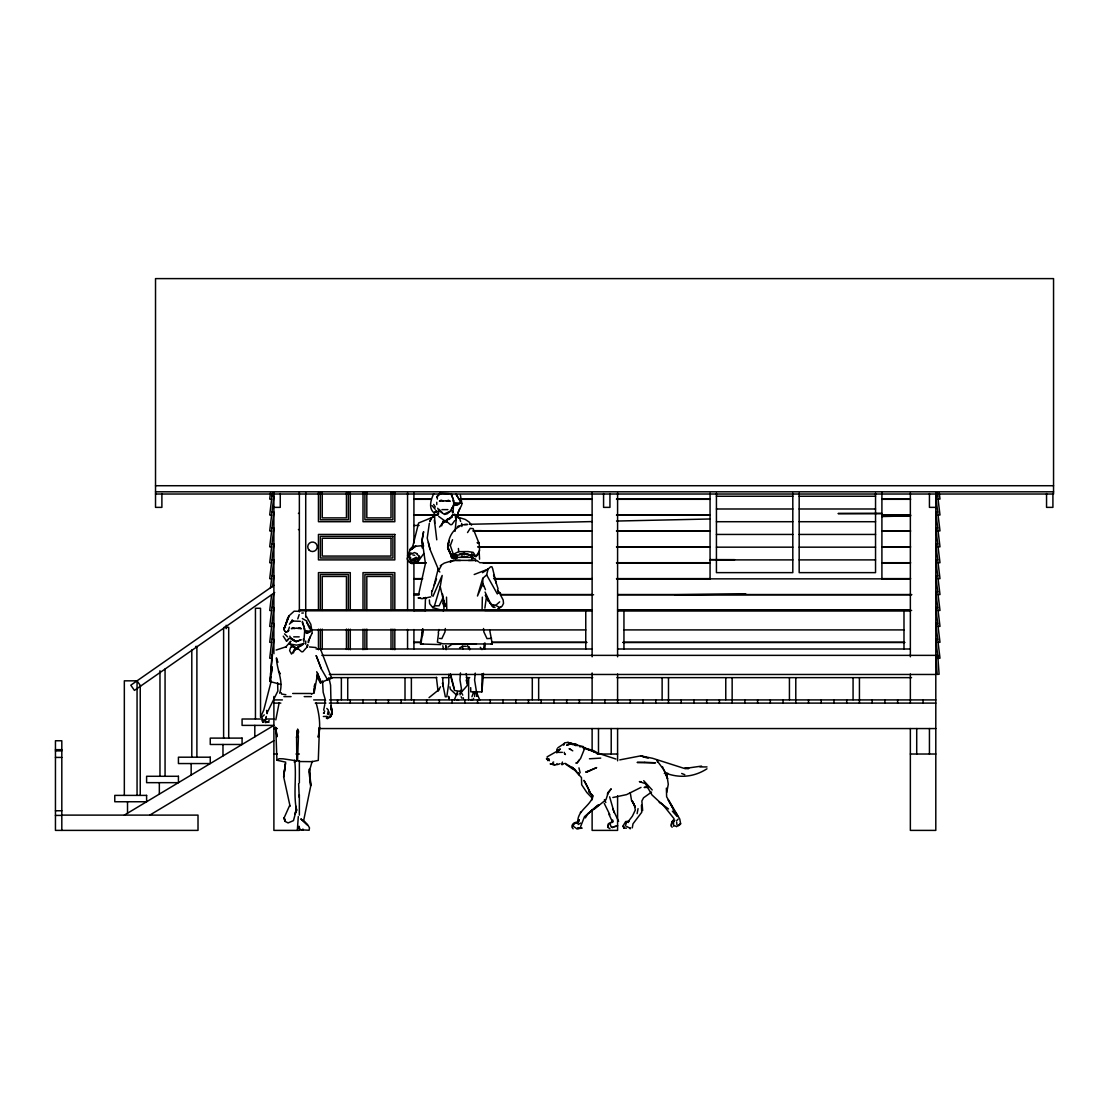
<?xml version="1.0" encoding="UTF-8"?>
<svg xmlns="http://www.w3.org/2000/svg" width="1109" height="1109" viewBox="0 0 1109 1109"><rect width="100%" height="100%" fill="white"/><g stroke="black" fill="none" stroke-linecap="round" stroke-linejoin="round"><path stroke-width="1.5" d="M322.539 680.981L323.163 692.238L325.547 700.583M630.259 792.796L631.548 800.518L635.374 807.116L632.116 800.753L634.168 804.455L635.332 810.027L632.38 816.182L628.332 821.436L625.726 821.492L623.175 825.664L623.84 827.952L626.391 828.215M470.687 687.649L470.771 691.822L481.847 691.905L482.11 673.69M431.664 595.45L431.706 590.737M482.082 610.116L482.346 597.127M298.626 783.703L299.222 797.399M429.377 599.941L429.654 603.712L432.843 607.663L440.384 609.825M474.527 691.697L474.638 696.563M294.162 762.022L296.824 760.871L296.588 737.679L297.614 729.07L298.515 732.162M314.249 688.301L314.11 692.862L311.463 694.137M425.08 610.671L425.482 597.432M298.363 733.049L298.446 730.623M316.148 703.051C319.295 714.113 321.042 725.924 318.214 737.263L319.475 727.171L318.297 760.4L312.17 761.661L300.289 761.536L297.586 760.414L298.404 736.709L297.572 730.942M297.364 829.962L298.293 816.571M302.923 828.991L302.882 830.17L301.274 830.156M612.515 822.504L612.639 819.995L612.265 821.755M471.672 557.91L471.907 553.239M432.94 596.365L442.172 575.46L440.218 586.619L444.861 606.443L445.056 603.296M483.496 673.371L481.847 691.905M310.284 636.621L308.136 642.582L308.801 642.097M270.596 674.272L271.996 655.225M423.666 545.878L422.21 547.874L421.933 540.291L423.596 531.655L422.155 540.291L425.426 563.538L418.911 593.176M460.471 672.927L459.958 679.734L461.885 691.628L454.44 690.463L450.185 674.272M417.76 559.296L417.83 558.465M294.634 760.206C296.755 776.896 293.15 793.892 296.588 810.582L294.855 814.075M323.676 710.148L324.771 704.562M297.129 731.081L296.588 737.679L297.184 730.97M459.861 508.407L457.546 514.437L458.253 513.509M563.719 745.165L564.564 742.85L567.794 742.434L573.866 744.014L571.385 743.654L566.907 745.096L571.385 743.654L575.821 743.917L577.803 745.719M304.809 628.692L303.866 641.972M286.053 632.407L283.724 629.524L283.876 627.722L285.457 627.417M453.941 500.381L452.929 512.899L452.749 511.554M429.335 523.379L427.228 538.101L429.862 548.997L438.443 569.499M445.333 628.512L445 631.922L441.853 638.618L439.497 638.396M475.262 673.108L474.597 679.997L476.551 692.266M421.531 545.711L412.77 546.626L410.275 548.789L407.169 558.853L408.486 561.528L411.841 563.622L415.515 562.984L418.634 559.421L419.133 556.385M269.889 680.718L272.454 654.906M422.598 635.637L423.097 630.633M299.194 614.58L297.767 618.891M455.023 531.35L456.492 517.39L456.159 515.435L454.607 514.146M460.055 694.941L460.582 690.255M270.762 679.734L271.123 676.518M271.497 673.302L272.246 666.856L269.778 681.481L280.965 684.447M328.832 714.681L329.151 711.95M270.471 492.756L269.709 499.064L271.608 499.3M272.37 492.978L269.709 514.978L271.608 515.214M270.471 588.214L273.895 559.893L271.996 559.671M271.622 594.646L269.709 610.449L271.608 610.671M272.564 586.869L273.895 575.807L271.996 575.585M273.701 593.301L269.709 626.363L271.608 626.585M421.254 642.194L422.862 628.928M475.553 691.559L476.981 696.313L477.341 693.513M438.554 633.1L437.403 642.125L442.796 643.816L492.313 644.01L489.707 630.134M275.808 719.88L279.121 702.954M285.263 764.434L283.668 776.868L290.101 806.354M440.703 644.606L420.519 643.996L422.571 628.997M484.883 608.134L486.227 598.347M451.28 555.401L448.119 547.43L448.882 540.79L447.606 547.222L451.28 555.401L456.811 556.455L457.005 555.082L453.331 554.292L451.28 555.401L451.377 557.078L452.112 558.021L456.049 556.496M287.855 631.617L289.435 627.098M452.112 558.021L447.953 548.664L448.577 544.588L448.119 547.43C447.911 539.196 451.529 531.197 458.71 526.817L461.677 524.862L467.568 524.446L464.477 524.515M479.559 559.213L479.254 553.225M265.536 719.921L265.994 717.301M455.91 558.673L456.451 555.623L461.691 554.167L467.416 554.126L471.256 555.581L472.988 558.257M632.269 827.882L633.003 823.807L641.737 812.273L641.432 805.176M410.524 557.148L410.898 560.807M314.291 686.79L314.817 683.948L314.11 692.862L317.562 674.022L316.661 676.24L320.376 682.894L323.163 681.813M637.107 813.632L638.063 808.613M666.717 792.478L668.283 784.271L666.856 774.747M608.439 823.599L607.704 827.272L609.936 828.686M279.648 693.208C283.932 681.176 276.695 669.878 276.432 657.873L277.929 662.281M572.937 826.482L574.171 823.627L577.844 822.684C576.874 810.734 589.766 806.631 592.968 796.401L588.851 791.535L592.941 795.721M485.257 643.165L484.106 648.779L484.397 643.137L484.883 648.807M271.289 680.829L263.79 710.01L260.878 716.594M327.502 714.251L328.389 710.148L326.836 708.457M608.065 826.607L608.744 823.571L612.404 821.7L608.855 814.172M434.09 585.178L438.291 568.612M438.263 632.629L438.984 629.482M561.639 764.087L562.443 762.049M482.734 578.371L482.914 583.653L477.466 596.018L482.734 578.371L486.643 574.919L488.043 569.153L490.525 566.865L491.855 566.754L492.618 568.515L496.208 583.237M443.295 611.004L443.988 608.134L442.63 598.347M471.214 700.153L471.408 699.377M473.765 691.614L471.935 696.757M265.425 719.88L266.312 716.456M263.415 722.347L264.067 719.893M293.455 652.979L294.675 648.654L298.03 648.585L301.579 651.759L302.854 651.759L305.571 648.613M412.77 546.626L412.091 548.997L418.606 522.991L433.397 516.96M612.542 822.185L612.75 821.45L610.019 823.474M312.211 761.273L309.037 772.114L309.647 777.229M441.673 525.888L442.99 521.41L446.622 521.424L450.448 524.654L451.834 524.612L454.759 520.592M432.843 607.663L434.478 605.819L440.218 586.619M625.407 825.983L626.238 823.252M323.98 713.267L324.674 710.994M467.541 532.57L470.216 528.355L473.127 528.633L479.033 543.341L477.12 542.703L478.852 542.495C479.629 547.347 480.641 553.266 475.969 556.538L464.13 553.239L459.417 553.973M608.564 791.854L607.372 794.113L611.225 788.804L608.564 791.854L605.916 799.755L594.466 809.015M290.891 646.852L289.601 650.595L291.515 654.088L294.287 650.068L303.7 643.359M432.233 591.028L436.475 579.064M443.073 603.864L444.224 600.704M630.148 828.867L630.536 827.827M452.514 539.709L450.323 545.545L453.331 554.292L456.811 556.455M556.815 751.112L557.314 749.795M628.221 822.531L628.789 821.02L625.975 822.421M283.724 629.524L289.075 615.772L294.121 611.198L299.472 611.295M433.73 493.644C431.013 499.466 428.102 508.227 434.16 512.982L438.263 511.207M436.392 677.252L438.041 691.17L440.453 686.818M454.343 699.834L457.213 692.959M455.12 558.77L456.451 555.623L457.047 558.271M307.498 645.951L306.514 647.656L307.637 645.05M429.876 521.452L431.332 518.097L433.148 516.96M429.876 521.646L431.332 518.291M295.244 812.481L296.394 809.82L293.455 820.618L288.104 822.933L284.902 821.298L284.209 817.652L289.643 805.494M292.124 620.499L289.435 624.215M328.86 677.627L330.579 685.154L331.064 705.712L332.298 713.129L330.662 716.802L327.224 718.743M306.514 647.656L307.817 644.828M437.32 499.078L437.32 495.945L436.988 497.289L440.231 492.507M410.954 552.642L409.235 556.316L409.983 560.281L412.742 562.221L415.903 561.002M423.79 553.53L417.095 562.901M442.796 598.292L439.136 605.777L434.478 605.819M308.247 641.085L311.92 633.599M267.061 712.948L277.846 691.032L277.638 682.742M331.868 712.352L331.064 705.712L331.868 712.352L329.761 716.636L326.337 718.05M457.657 513.065L461.621 505.26M577.844 822.684L579.231 819.967L577.304 822.462C573.852 821.353 569.832 826.288 573.103 828.797M580.603 826.579L584.498 816.654L597.793 805.134M441.41 565.41L438.609 570.65L439.843 572.008M330.482 716.664L332.132 713.697L331.064 707.362L332.298 713.129M472.739 699.834L473.585 698.365M320.376 682.894L321.111 682.229L317.534 673.121M577.345 823.114L579.231 819.967L577.789 821.949L574.476 823.516M452.056 508.144L454.302 504.429L456.062 503.957M473.612 554.86L475.969 556.538L479.559 550.632M585.372 817.915L587.936 813.715L596.434 806.881M450.004 511.388L454.302 504.429M676.698 820.66L678.112 819.163M437.085 514.659L438.776 512.039M674.882 820.189L673.537 822.24L673.593 826.15M418.065 558.714L418.01 557.952M316.703 671.721L321.042 682.354L331.674 678.209L320.667 649.514M269.113 720.559L267.948 722.195L266.188 721.474M298.293 649.306L289.199 643.47L290.877 641.196L285.526 647.282L286.302 646.713L276.127 650.054M439.58 527.052L442.574 523.046L452.028 516.794L448.868 519.553M285.789 762.174L276.931 760.233L279.121 758.722L283.072 758.819L296.824 760.871M577.179 762.826L579.369 759.956M673.551 819.801L671.874 821.935L671.569 824.708M672.581 822.351L673.87 820.715M436.114 510.597L434.16 512.982L436.475 511.332M461.885 691.628L467.651 685.057L466.196 673.551M283.239 636.164L286.51 641.127L289.213 638.216M286.51 641.127L288.645 638.95M678.999 825.443L680.635 823.779L679.775 819.052L666.634 796.803L666.37 788.152M264.247 714.875L261.932 717.121L262.445 721.363M303.034 644.592L298.238 646.824L295.327 650.04L294.772 648.834L298.155 648.779M598.86 804.926L587.936 813.715M673.828 820.133L671.971 821.811L670.876 825.72L672.151 827.231M451.377 557.078L453.609 555.068M452.028 516.794L446.844 519.622L443.697 522.713L443.101 521.382L446.747 521.396M485.063 592.054L490.871 604.336L495.709 605.375L499.674 601.84M678.431 825.623L680.635 823.779L676.462 826.704M453.526 559.033L457.587 557.356L471.38 557.356L475.442 559.033L475.775 561.029M456.769 700.112L457.532 699.488L458.53 700.361M439.441 689.243L429.031 697.644M293.192 621.054L291.154 622.703L292.18 619.917L293.192 621.054L300.303 621.317M451.529 510.362L447.163 513.814L444.487 514.451L438.887 510.597L437.722 508.241M459.972 503.195L455.771 505.011L454.704 502.779L459.972 503.195L457.393 505.108L454.87 504.775L452.846 500.589M580.52 823.058L578.191 824.528M447.925 647.185L451.876 644.329L476.426 644.079M580.326 812.509L581.393 811.76M415.889 546.085L409.72 550.521L415.501 546.127M550.161 763.907L552.088 763.782M651.551 792.089L643.553 797.787L641.875 800.961L642.652 810.554M273.895 585.358L130.793 685.196L134.439 690.408L274.713 592.539M288.908 630.522L286.76 632.005L285.124 631.534M500.616 595.214L503.181 600.011L503.514 603.351L502.169 606.082L497.913 609.021L499.161 607.261L495.709 605.375M440.259 565.798L444.224 563.122L452.43 560.599L450.393 561.958M439.178 494.794L441.396 493.311L449.076 493.63M557.799 747.813L563.829 743.848M482.512 572.701L488.043 569.153L474.195 574.517M492.16 605.736L492.354 604.904L492.16 605.736L493.727 605.32M556.995 751.264L547.07 756.893M124.333 815.115L273.895 725.383L242.081 725.383L242.081 719.006L260.504 719.006M149.784 815.115L273.895 740.646M499.452 607.718L500.894 606.886M411.98 559.657L416.194 557.245L417.622 559.38L411.98 559.657L415.071 559.865M303.866 643.733L296.685 645.147L290.475 644.121L296.339 648.64L289.199 643.47M459.597 647.892L462.869 646.187L466.265 646.339M407.488 555.581L414.516 552.573L417.234 553.71M452.43 560.599L450.115 561.764L455.633 560.364L473.321 560.419L476.995 560.599L478.852 561.958M641.002 787.404L626.599 794.612L612.833 797.523M323.343 716.483L327.169 716.386M457.393 526.65L459.098 525.805L459.445 526.498M298.03 628.484L299.763 627.625L301.385 628.748L297.004 628.221M453.331 554.292L458.71 551.672L468.137 551.575L473.183 552.351L475.969 556.538M587.132 771.961L596.656 767.594L585.704 772.127L589.849 770.727M445.125 513.606L448.785 511.942M706.96 768.8C694.192 777.062 679.387 778.504 665.261 772.945M552.753 762.396L553.668 762.008M265.384 722.666L267.837 721.654L269.016 722.222M446.622 500.991L448.493 500.256L450.24 501.282L445.513 500.908M557.675 764.531L560.045 763.685M446.844 519.622L449.838 518.596M298.238 646.824L300.996 645.895M576.93 829.061L579.757 828.132L577.997 827.993M617.061 826.039L611.946 827.189L612.584 827.647M413.823 559.726L415.182 559.324M626.211 822.379L628.706 821.672M561.986 764.78L564.093 763.519M617.671 825.789L613.859 826.801M546.377 758.778L547.888 758.431M328.112 678.833L331.674 678.209M294.703 628.553L293.012 627.597L291.348 628.651L296.311 628.179M264.871 719.963L265.633 719.783M460.235 693.375L461.76 693.222L462.758 695.135M430.86 596.85L422.099 598.708L418.121 597.931L420.63 597.931M619.765 759.887L640.669 755.867L652.674 758.32L683.477 768.163L688.703 768.509L684.586 768.509L701.526 766.111M307.983 631.853L310.395 631.395L308.011 632.989L305.668 632.684L303.797 628.415M550.965 764.17L554.098 764.406M555.249 764.836L557.134 764.531L556.968 763.56M647.725 786.891L644.149 787.418L647.545 787.432M438.665 513.786L434.686 515.435L434.7 523.406M467.416 554.126L465.655 554.361L471.256 555.581L471.893 558.825M583.542 748.63L584.637 748.492L580.617 758.404L576.888 763.061L575.765 763.02M937.701 496.028L935.802 496.25L939.988 530.892L938.089 531.128M938.089 499.3L939.988 499.064L939.226 492.756M937.701 511.942L935.802 512.164L939.988 546.806L938.089 547.028M938.089 515.214L939.988 514.978L937.327 492.978M937.701 527.842L935.802 528.078L939.988 562.72L938.089 562.942M937.701 543.757L935.802 543.992L939.988 578.621L938.089 578.856M937.701 559.671L935.802 559.893L939.988 594.535L938.089 594.771M937.701 575.585L935.802 575.807L939.988 610.449L938.089 610.671M937.701 591.499L935.802 591.721L939.988 626.363L938.089 626.585M937.701 607.399L935.802 607.635L939.988 642.277L938.089 642.499M937.701 623.313L935.802 623.549L939.988 658.178L938.089 658.413L935.802 639.449L937.701 639.228M578.454 828.534L582.183 828.118M500.908 594.84L500.339 593.079L498.482 593.287L497.525 589.586M699.959 766.929L707.015 766.929M935.802 655.364L937.715 655.225L939.115 674.272L937.202 674.411L935.802 655.364L321.873 655.364M301.8 613.111L303.353 613M664.291 773.43L667.743 773.195M589.461 758.778L600.745 758.112M447.897 509.627L441.964 509.641M443.032 500.977L441.202 500.131L439.4 501.074L444.751 500.908M423.333 643.761L420.519 643.996M881.905 516.544L910.544 515.837M468.525 560.489L473.321 560.364M413.92 525.5L419.119 525.389M469.343 524.28L592.303 521.577M616.549 521.05L710.065 518.984M881.905 516.295L910.544 515.727M291.625 646.935L294.384 646.894M491.537 638.368L487.003 638.618L483.857 631.922L483.538 628.512M745.789 593.883L674.799 594.771M413.92 515.214L436.128 515.033M558.423 752.373L562.36 752.346M299.361 513.356L298.418 513.37M467.887 557.162L461.081 557.162M293.719 636.857L299.208 636.857M413.92 594.119L419.105 594.091M881.905 513.425L838.044 513.55L881.905 513.564M455.48 515.047L465.877 515.006M474.527 530.67L481.458 530.657M155.523 485.728L1053.55 485.728M155.523 491.8L1053.55 491.8M155.523 494.018L1053.55 494.018L1053.55 278.609L155.523 278.609L155.523 507.368L161.886 507.368L161.886 493.547M716.428 496.25L792.81 496.25M799.173 496.25L875.542 496.25M413.92 499.064L431.235 499.064M460.679 499.064L592.303 499.064M616.549 499.064L710.065 499.064M881.905 499.064L910.544 499.064M413.92 499.3L431.235 499.3M460.679 499.3L592.303 499.3M616.549 499.3L710.065 499.3M881.905 499.3L910.544 499.3M273.895 507.368L280.258 507.368L280.258 493.547M935.802 507.368L929.439 507.368L929.439 493.547M716.428 508.989L792.81 508.989M799.173 508.989L875.542 508.989M413.92 514.978L438.166 514.978M453.747 514.978L592.303 514.978M616.549 514.978L710.065 514.978M881.905 514.978L910.544 514.978M455.48 515.214L592.303 515.214M616.549 515.214L710.065 515.214M881.905 515.214L910.544 515.214M716.428 521.715L792.81 521.715M799.173 521.715L875.542 521.715M472.794 530.892L592.303 530.892M616.549 530.892L710.065 530.892M881.905 530.892L910.544 530.892M474.527 531.128L592.303 531.128M616.549 531.128L710.065 531.128M881.905 531.128L910.544 531.128M716.428 534.441L792.81 534.441M799.173 534.441L875.542 534.441M477.993 546.806L592.303 546.806M616.549 546.806L710.065 546.806M881.905 546.806L910.544 546.806M477.993 547.028L592.303 547.028M616.549 547.028L710.065 547.028M716.428 547.167L792.81 547.167M799.173 547.167L875.542 547.167M881.905 547.028L910.544 547.028M709.926 559.671L734.726 559.698L710.065 559.671M716.428 559.893L792.81 559.893M799.173 559.893L875.542 559.893M415.653 562.72L426.036 562.72M479.726 562.72L592.303 562.72M616.549 562.72L710.065 562.72M881.905 562.72L910.544 562.72M413.92 562.942L426.036 562.942M483.191 562.942L592.303 562.942M616.549 562.942L710.065 562.942M881.905 562.942L910.544 562.942M413.92 578.621L422.571 578.621M493.588 578.621L592.303 578.621M616.549 578.621L710.065 578.621M881.905 578.621L910.544 578.621M413.92 578.856L422.571 578.856M495.321 578.856L592.303 578.856M616.549 578.856L910.544 578.856M413.92 594.535L419.105 594.535M500.325 594.535L591.915 594.535M617.838 594.535L911.612 594.535M413.92 594.771L419.105 594.771M500.298 594.771L593.592 594.771M617.782 594.771L911.626 594.771M299.361 609.811L592.123 609.811M617.588 609.811L910.35 609.811M413.92 610.449L426.008 610.449M484.772 610.449L591.915 610.449M617.838 610.449L911.612 610.449M299.361 610.809L592.123 610.809M617.588 610.809L910.35 610.809M223.963 627.361L228.704 627.361L228.704 738.109M310.894 629.912L585.76 629.912M623.951 629.912L903.987 629.912M413.92 642.277L420.824 642.277M491.689 642.277L586.73 642.277M623.022 642.277L904.694 642.277M413.92 642.499L420.824 642.499M491.689 642.499L586.73 642.499M623.022 642.499L904.694 642.499M491.245 644.01L492.313 644.01M195.614 646.45L196.889 646.45L196.889 757.197M316.093 649.001L592.123 649.001M617.588 649.001L910.35 649.001M329.345 674.466L935.802 674.466M331.078 677.641L436.78 677.641M441.978 677.641L448.909 677.641M466.237 677.641L469.703 677.641M483.566 677.641L592.719 677.641M616.978 677.641L911.543 677.641M140.704 686.041L137.059 680.829L124.333 680.829L124.333 795.389M292.693 693.485L311.352 693.485M283.876 696.618L291.057 696.618M304.185 696.618L311.352 696.618M273.895 699.918L282.379 699.918M313.681 699.918L324.812 699.918L324.812 703.106M329.581 699.918L935.802 699.918M273.895 703.106L280.827 703.106M315.261 703.106L325.88 703.106M329.345 703.106L935.802 703.106M265.522 719.006L273.895 719.006M273.895 728.558L277.361 728.558M318.948 728.558L935.802 728.558M55.45 749.67L61.813 749.67M55.45 750.876L61.813 750.876M273.895 754.023L277.292 754.023M295.964 754.023L299.361 754.023M597.21 754.023L617.588 754.023M910.35 754.023L935.802 754.023M55.45 757.419L61.813 757.419M55.45 810.762L61.813 810.762M61.813 815.115L198.012 815.115L198.012 830.391L55.45 830.391L55.45 740.757L61.813 740.757L61.813 830.391M55.45 815.42L61.813 815.42M299.361 830.391L273.895 830.391L273.895 696.466M455.757 560.419L460.443 560.516M577.872 827.966L581.31 828.049L578.953 828.257M300.22 829.768L309.134 830.253L309.48 827.841L307.803 824.902L300.844 818.886L307.262 824.888L303.672 820.494L310.867 785.255L309.369 769.008L310.672 785.768L310.063 780.639M641.252 781.748L639.366 781.637L645.355 783.619L651.995 794.959L661.907 804.136M579.591 746.704L581.352 746.814M298.418 529.575L299.361 529.645M323.44 713.087L324.188 713.129M309.383 646.935L316.107 647.559M271.996 496.028L273.895 496.25L269.709 530.892L271.608 531.128M271.996 511.942L273.895 512.164L269.709 546.806L271.608 547.028M271.996 527.842L273.895 528.078L269.709 562.72L271.608 562.942M271.996 543.757L273.895 543.992L269.709 578.621L271.608 578.856M271.996 607.399L273.895 607.635L269.709 642.277L271.608 642.499M271.996 623.313L273.895 623.549L269.709 658.178L271.608 658.413L273.895 639.449L271.996 639.228M552.601 764.586L554.805 764.919M412.839 554.985L414.808 555.29M285.859 694.705L281.575 694.04L281.187 692.695M415.612 559.061L417.622 559.38M423.347 597.931L426.161 598.513M583.625 746.69L571.385 743.654L576.112 745.719M646.09 757.433L640.669 755.867L648.141 758.196M572.937 743.945L567.794 742.434L572.494 744.624M615.897 759.041L593.8 751.833M551.215 763.699L551.949 763.935M565.16 763.339L573.076 768.177M265.065 721.807L266.978 722.458M556.815 749.046L557.716 749.351M674.036 825.567L675.644 826.15M298.418 827.855L299.61 829.005L299.028 826.219L299.721 829.532M681.688 773.472L684.794 774.678M570.636 749.407L569.125 748.686L572.757 750.848M589.129 749.947L582.904 747.452L594.077 750.821L598.472 753.718L585.469 748.45M446.899 522.367L438.679 516.42M626.737 826.496L629.565 827.979M302.355 618.545L306.846 621.082M409.734 562.318L411.148 563.136M575.141 769.604L573.131 768.398L581.449 777.575L581.684 784.756L586.911 792.602L592.483 798.383M457.684 516.96L459.5 518.097L460.637 521.452M552.767 763.713L554.223 764.656M459.223 518.291L457.227 516.96L465.281 519.442L469.149 522.048L471.561 525.195M566.144 764.489L573.575 769.577M574.06 826.815L576.306 828.368M668.533 808.974L659.176 802.098L662.406 804.094L674.05 818.692M493.103 606.082L495.002 607.566M417.053 554.348L419.604 556.468M497.802 590.875L500.339 593.079M572.119 767.178L576.167 770.824M291.099 638.146L296.048 641.584L301.163 639.713L296.657 641.543L294.01 640.85L290.877 638.493L289.796 636.136M456.492 694.983L450.337 689.243L449.907 686.818M609.881 814.81L604.225 803.332M547.458 759.263L549.357 760.719L548.9 758.75M284.528 633.863L287.536 636.816M439.122 509.336L442.283 512.705M643.705 780.681L652.217 789.982M485.326 595.325L490.026 603.282M672.359 811.136L677.142 816.529M432.039 505.593L435.269 509.267M576.666 771.836L579.189 774.789L578.441 773.209M564.675 753.593L565.438 754.55M490.871 604.336L493.38 607.482M451.141 494.448L452.985 498.62M278.428 671.014L280.369 673.704M480.308 647.296L481.958 649.624M302.216 622.357L303.921 626.557M433.674 504.429L435.352 507.09M311.352 629.552L306.611 621.983L309.827 628.9M461.954 503.846L455.882 494.046L461.954 503.846L460.401 495.155M663.556 769.466L657.568 761.384M461.108 696.743L461.94 698.213M321.277 668.824L316.217 655.682L321.277 668.824L327.696 680.011M419.368 556.732L420.103 558.035M306.347 616.438L310.783 624.256L312.225 632.906M447.953 548.664L449.755 551.866M486.643 574.919L497.331 593.98M675.478 813.063L668.242 799.894L676.393 814.602M577.955 772.543L579.189 774.789M675.908 812.745L677.71 816.085M490.317 602.52L490.76 603.351M604.405 799.644L605.833 802.528M612.722 808.877L618.6 821.339M450.309 553.058L452.001 556.621M656.902 760.372L657.609 761.925M662.406 766.596L667.604 778.643L664.249 770.381M479.767 700.07L476.898 693.194L476.981 696.313M485.534 595.02L488.043 601.078M467.582 645.646L468.511 647.892L469.218 646.81L469.689 649.832M547.818 760.649L547 758.334L547.264 759.249M610.116 823.89L611.128 826.954M493.574 575.003L498.107 588.893M451.321 493.616L453.29 499.812M421.933 540.291L423.236 544.491M466.182 680.122L467.651 685.057M462.273 646.145L463.091 648.89M302.383 621.373L304.213 627.652M609.631 796.803L614.206 812.675M455.258 516.725L456.146 519.802M623.785 827.744L623.258 825.858L623.84 827.952M450.573 674.161L454.219 688.523M463.285 697.755L463.479 698.531M578.94 767.858L580.159 772.807M564.231 752.304L564.717 754.286M428.434 542.481L429.987 548.9M461.691 554.167L462.301 556.94M449.145 698.975L448.577 696.313L449.256 699.529M483.482 586.398L482.914 583.653L485.465 589.697M442.796 645.771L443.42 648.82M442.56 594.133L444.861 606.443M442.921 685.279L442.519 682.881L445.361 696.937M275.489 727.185L277.028 736.681L275.767 727.546L276.931 760.233M262.57 719.796L262.985 722.389M266.659 710.37L267.13 713.655M676.629 822.06L676.975 824.805M457.352 691.905L457.712 694.691M434.368 520.01L436.766 539.82M446.026 646.103L446.359 649.444M458.419 548.456L458.71 551.672M446.761 696.937L448.785 682.881L448.785 674.314M445.873 646.187L446.054 649.624M461.691 523.379L461.857 526.498M442.727 678.209L443.115 686.471M446.511 597.127L446.788 610.116M262.486 718.674L262.556 721.543M445.693 645.729L445.693 648.696M436.752 502.294L436.766 504.595M1052.912 493.547L1052.912 507.368L1046.549 507.368L1046.549 493.547M935.802 492.632L935.802 830.391L910.35 830.391L910.35 728.558M929.439 728.558L929.439 754.023M923.076 699.918L923.076 703.106M916.713 728.558L916.713 754.023M910.35 492.784L910.35 656.791M910.35 674.022L910.35 703.106M903.987 609.811L903.987 649.001M897.625 699.918L897.625 703.106M884.885 699.918L884.885 703.106M881.905 492.244L881.905 578.995M875.542 493.075L875.542 572.632L799.173 572.632L799.173 493.075M872.159 699.918L872.159 703.106M859.433 677.641L859.433 699.71M859.433 699.918L859.433 703.106M853.071 677.641L853.071 699.71M846.708 699.918L846.708 703.106M833.968 699.918L833.968 703.106M821.242 699.918L821.242 703.106M808.516 699.918L808.516 703.106M795.791 677.641L795.791 699.71M795.791 699.918L795.791 703.106M792.81 493.075L792.81 572.632L716.428 572.632L716.428 493.075M789.428 677.641L789.428 699.71M783.065 699.918L783.065 703.106M770.325 699.918L770.325 703.106M757.599 699.918L757.599 703.106M744.874 699.918L744.874 703.106M732.148 677.641L732.148 699.71M732.148 699.918L732.148 703.106M725.771 677.641L725.771 699.71M719.408 699.918L719.408 703.106M710.065 493.089L710.065 578.995M706.683 699.918L706.683 703.106M693.957 699.918L693.957 703.106M681.231 699.918L681.231 703.106M668.491 677.641L668.491 699.71M668.491 699.918L668.491 703.106M662.128 677.641L662.128 699.71M655.766 699.918L655.766 703.106M643.04 699.918L643.04 703.106M630.314 699.918L630.314 703.106M623.951 609.811L623.951 649.001M617.588 492.784L617.588 656.791M617.588 674.022L617.588 703.106M617.588 728.558L617.588 760.802M617.588 795.874L617.588 830.391L592.123 830.391L592.123 809.681M611.211 728.558L611.211 754.023M609.95 493.547L609.95 507.368L603.573 507.368L603.573 493.547M604.849 699.918L604.849 703.106M598.486 728.558L598.486 754.023M592.123 492.784L592.123 656.791M592.123 672.969L592.123 703.106M592.123 728.558L592.123 751.001M592.123 796.442L592.123 799.839M585.76 609.811L585.76 649.001M579.397 699.918L579.397 703.106M566.671 699.918L566.671 703.106M553.932 699.918L553.932 703.106M541.206 699.918L541.206 703.106M538.655 677.641L538.655 699.71M532.292 677.641L532.292 699.71M528.48 699.918L528.48 703.106M515.754 699.918L515.754 703.106M503.015 699.918L503.015 703.106M490.289 699.918L490.289 703.106M477.563 699.918L477.563 703.106M471.782 554.722L471.782 557.688M468.65 677.641L468.65 699.71M464.837 699.918L464.837 703.106M464.13 553.239L464.13 555.054M452.389 511.263L452.389 512.441M452.098 699.918L452.098 703.106M439.372 699.918L439.372 703.106M426.646 699.918L426.646 703.106M413.92 492.895L413.92 543.119M413.92 562.72L413.92 610.768M413.92 629.524L413.92 649.181M413.92 699.918L413.92 703.106M411.37 677.641L411.37 699.71M407.558 492.618L407.558 610.38M407.558 629.427L407.558 648.488M405.007 677.641L405.007 699.71M401.195 699.918L401.195 703.106M394.818 492.576L394.818 521.715L363.003 521.715L363.003 492.576M394.818 610.324L394.818 572.632L363.003 572.632L363.003 610.324M394.818 629.177L394.818 649.735M392.919 492.507L392.919 519.802L364.916 519.802L364.916 492.507M392.919 610.352L392.919 574.531L364.916 574.531L364.916 610.352M392.919 629.122L392.919 649.583M391.006 492.438L391.006 517.889L366.816 517.889L366.816 492.438M391.006 610.394L391.006 576.444L366.816 576.444L366.816 610.394M391.006 629.066L391.006 649.43M388.455 699.918L388.455 703.106M375.729 699.918L375.729 703.106M366.816 629.066L366.816 649.43M364.916 629.122L364.916 649.583M363.003 629.177L363.003 649.735M363.003 699.918L363.003 703.106M350.278 492.576L350.278 521.715L318.449 521.715L318.449 492.576M350.278 610.324L350.278 572.632L318.449 572.632L318.449 610.324M350.278 629.177L350.278 649.735M350.278 699.918L350.278 703.106M348.365 492.507L348.365 519.802L320.362 519.802L320.362 492.507M348.365 610.352L348.365 574.531L320.362 574.531L320.362 610.352M348.365 629.122L348.365 649.583M347.727 677.641L347.727 699.71M346.452 492.438L346.452 517.889L322.262 517.889L322.262 492.438M346.452 610.394L346.452 576.444L322.262 576.444L322.262 610.394M346.452 629.066L346.452 649.43M341.364 677.641L341.364 699.71M337.538 699.918L337.538 703.106M322.262 629.066L322.262 649.43M320.362 629.122L320.362 649.583M318.449 629.177L318.449 649.735M305.724 492.618L305.724 617.186M305.724 641.044L305.724 644.232M303.381 639.02L303.381 640.184M299.361 492.299L299.361 611.932M299.361 760.802L299.361 782.871M299.361 794.751L299.361 815.115M273.895 492.632L273.895 653.755M260.532 717.287L260.532 608.273L255.444 608.273L255.444 719.006M254.807 725.383L254.807 736.833M226.167 625.254L226.167 628.678M223.616 629.094L223.616 738.109M222.978 744.472L222.978 755.922M191.802 649.916L191.802 757.197M191.164 763.56L191.164 775.025M165.061 669.004L165.061 776.286M159.973 670.737L159.973 776.286M159.336 782.663L159.336 794.113M140.247 685.958L140.247 795.389M137.059 680.829L137.059 795.389M127.521 801.752L127.521 813.202M285.512 763.228L283.668 776.868L285.512 763.228M287.564 618.517L284.611 627.888L289.075 615.772L287.564 618.517M558.742 750.419L556.718 752.845L560.295 748.908L558.742 750.419M452.929 515.117L451.432 516.6L452.749 514.396L452.929 515.144M310.395 631.395L306.5 632.92L305.516 630.647L310.395 631.395M644.717 762.41L637.134 762.438L655.544 762.784L644.717 762.41M394.818 534.441L318.449 534.441L318.449 559.893L394.818 559.893L394.818 534.441M392.919 536.354L320.362 536.354L320.362 557.993L392.919 557.993L392.919 536.354M391.006 538.267L322.262 538.267L322.262 556.08L391.006 556.08L391.006 538.267M242.081 738.109L210.253 738.109L210.253 744.472L242.081 744.472L242.081 738.109M210.253 757.197L178.424 757.197L178.424 763.56L210.253 763.56L210.253 757.197M178.424 776.286L146.61 776.286L146.61 782.663L178.424 782.663L178.424 776.286M146.61 795.389L114.781 795.389L114.781 801.752L146.61 801.752L146.61 795.389M296.048 641.584L290.877 638.493L296.048 641.584M587.132 785.921L583.986 780.376L589.877 791.992L587.132 785.921M284.902 821.298L284.209 817.652L284.902 821.298M296.533 810.152L296.034 806.465L296.533 810.152M309.134 550.147A4.755 4.755 0 0 0 317.091 548.012A4.755 4.755 0 0 0 311.269 542.19A4.755 4.755 0 0 0 309.134 550.147"/></g></svg>
